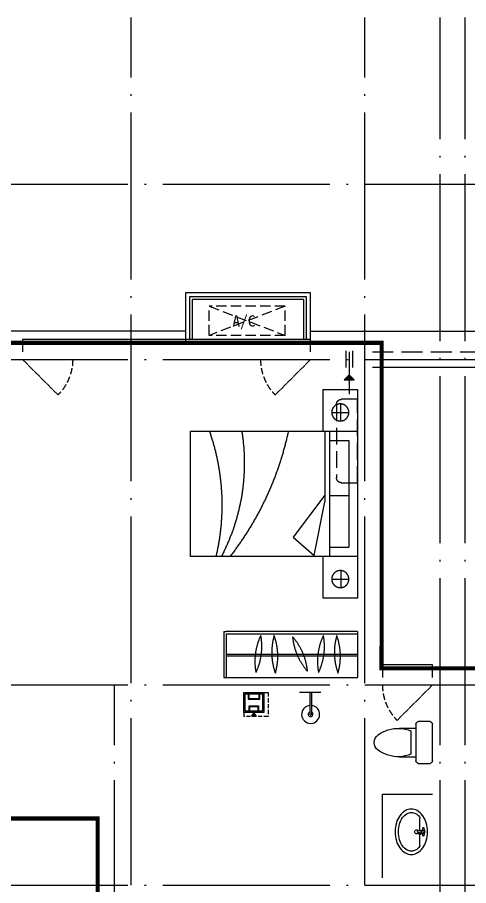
# Model space of a CAD drawing. Extents: x 23000734 to 24262965, y -11528137 to -9789882.
# Drawn here: x 24225852 to 24231257, y -9943845 to -9933440 of the extents above; entities that cross this region are included whole.
import ezdxf

# ---------------------------------------------------------------- set-up
doc = ezdxf.new("R2010")
doc.units = 0
doc.header["$LTSCALE"] = 1000
for name, pattern in [('DASH', [0.35, 0.25, -0.1]), ('DASHDOTX2', [50.8, 25.4, -12.7, 0, -12.7]), ('DOTE', [2.4200000000000004, 2, -0.2, 0.02, -0.2])]:
    doc.linetypes.add(name, pattern=pattern)
for name, color, linetype in [('0-0全面积', 3, 'Continuous'), ('0-厨卫洁具', 95, 'Continuous'), ('0-开启示意', 154, 'Continuous'), ('0-栏杆', 141, 'Continuous'), ('0-看线', 173, 'Continuous'), ('A-SURFACE', 6, 'Continuous'), ('A-活动家具', 8, 'Continuous'), ('B-家具', 167, 'DASHDOTX2'), ('BALCONY', 6, 'Continuous'), ('DOTE', 249, 'DOTE'), ('KT', 8, 'Continuous'), ('空调', 6, 'Continuous')]:
    doc.layers.add(name, color=color, linetype=linetype)
doc.styles.add('黑体', font='SIMHEI_0.TTF', dxfattribs={"width": 0.8})

# ---------------------------------------------------------------- blocks, each defined once
blk = doc.blocks.new('A$C6723108C')
at = {"layer": 'KT', "linetype": 'DASH', "ltscale": 0.5}
for p, q in [((-174.9999999965075, 454.9999999441206), (-174.9999999965075, -454.9999999441206)), ((174.9999999965075, 454.9999999441206), (-174.9999999965075, 454.9999999441206)), ((174.9999999965075, 454.9999999441206), (174.999999996624, -454.9999999441206)), ((174.999999996624, -454.9999999441206), (-174.9999999965075, -454.9999999441206))]:
    blk.add_line(p, q, dxfattribs=at)
for points in [[(-174.9999999965075, 454.9999999441206), (174.999999996624, -454.9999999441206)], [(-174.9999999965075, -454.9999999441206), (174.9999999965075, 454.9999999441206)]]:
    blk.add_lwpolyline(points, dxfattribs=at)
at = {"layer": 'KT', "style": '黑体'}
blk.add_text('A/C', height=135.1898734177215, rotation=90, dxfattribs=at).set_placement((69.32990476267878, -176.0486314147711))
blk = doc.blocks.new('A$C07027C3E')
at = {"layer": '0-看线'}
for points in [[(10103.88458336517, 4959.766610726714), (10103.88458336517, 5109.766610726714), (6653.884553641081, 5109.766610726714), (6653.884553641081, 4959.766610726714)], [(11563.88458336517, 1059.766610726714), (11563.88458336517, 1209.766610726714), (10963.88458336517, 1209.766610726714), (10963.88458336517, 1059.766610726714)]]:
    blk.add_lwpolyline(points, dxfattribs=at)
blk = doc.blocks.new('KC')
at = {"layer": '0-开启示意', "linetype": 'DASH', "ltscale": 0.3, "const_width": 10}
blk.add_lwpolyline([(245355.2100543217, 107837.9834782778), (244930.9459856096, 107413.7194095703)], dxfattribs=at)
at = {"layer": '0-开启示意', "linetype": 'DASH', "ltscale": 0.3}
blk.add_lwpolyline([(245355.21005432, 107837.9834782821), (244930.9459856096, 107413.7194095703)], dxfattribs=at)
blk.add_arc((245355.2100543217, 107837.9834782821), 600, 179.9999999999959, 224.9999999996552, dxfattribs=at)
blk = doc.blocks.new('A$C007E41BD')
at = {"layer": '0-开启示意', "xscale": -1}
blk.add_blockref('KC', (251065.1144588962, -102747.5008183569), dxfattribs=at)
at = {"layer": '0-开启示意'}
blk.add_blockref('KC', (-236195.3056697622, -102747.5008183569), dxfattribs=at)
at = {"layer": '0-开启示意', "extrusion": (0, 0, -1), "xscale": -1, "zscale": -1}
blk.add_blockref('KC', (234735.3056300357, -106647.5008183569), dxfattribs=at)
blk = doc.blocks.new('$plan$00002565')
at = {"layer": 'B-家具'}
for p, q in [((-749.7800000002608, 0), (-749.7800000002608, -2000.020000000019)), ((749.7799999993294, -2000.020000000019), (749.7799999993294, 0)), ((-1022.510000000708, -305.0996344015002), (-1022.510000000242, -102.1752148026135)), ((639.2933584842831, -103.8824886363), (-639.2933584852144, -103.8824886363)), ((-639.2933584852144, -332.6028061751276), (-639.2933584852144, -103.8824886363)), ((-22.50000000046566, -332.6028061751276), (-22.50000000046566, -103.8824886363)), ((639.2933584842831, -332.6028061751276), (639.2933584842831, -103.8824886363)), ((974.8873380720615, -305.0996344015002), (974.8873380720615, -102.1752148026135)), ((-920.2821034728549, -199.1122494917363), (-1124.737896527629, -199.1122494917363)), ((872.6594415442087, -199.1122494917363), (1077.115234598983, -199.1122494917363)), ((749.7799999993294, -332.6028061751276), (-749.7800000002608, -332.6028061751276)), ((-740.110585059505, -515.6892195434775), (-97.98091591894627, -387.9608326007146)), ((-17.86347532970831, -387.9608326007146), (-520.5825585280545, -770.0127178844996)), ((749.7799999993294, -387.9608326007146), (-97.98091591894627, -387.9608326007146)), ((-520.5825585280545, -770.0127178844996), (-740.110585059505, -515.6892195434775))]:
    blk.add_line(p, q, dxfattribs=at)
blk.add_lwpolyline([(1250.239999999758, 0), (-1250.240000000689, 0), (-1250.240000000689, -409.0949999999721), (-749.7800000002608, -409.0949999999721), (-749.7800000002608, -2000.020000000019), (749.7799999993294, -2000.020000000019), (749.7799999993294, -409.0949999999721), (1250.239999999758, -409.0949999999721)], close=True, dxfattribs=at)
for centre in [(-1022.510000000242, -204.5475000001024), (974.8873380720615, -204.5475000001024)]:
    blk.add_circle(centre, 102.372285197104, dxfattribs=at)
for centre, radius, start, end in [((1524.135967226699, -4452.055809183512), 3706.849978744234, 102.0578183012462, 127.8383795176825), ((367.8671245882288, -3766.739721773658), 2412.355827245851, 80.89087533273424, 117.5797607573684), ((-135.4948673322797, -4317.209777407115), 2694.262726801042, 70.81752471723271, 103.1624421197399)]:
    blk.add_arc(centre, radius, start, end, dxfattribs=at)
blk = doc.blocks.new('A$C59522257')
at = {"layer": 'B-家具'}
for p, q in [((-662.4929779581726, 30.01015955209732), (-632.4929779581726, 30.01015955209732)), ((-662.4929779581726, 30.01015955209732), (-662.4929779581726, -519.9898404479027)), ((937.5070220381021, 29.98549531772733), (-632.4929779581726, 30.00953311100602)), ((937.5070220381021, -0.01450703106820583), (-632.4929779581726, 0.00978722982108593)), ((-632.4929779581726, 0.00978722982108593), (-632.4929779581726, -519.9898404479027)), ((937.5070220381021, 29.98549531772733), (937.5070220381021, -519.9849076010287)), ((-632.4929779581726, -239.671682132408), (937.5070220381021, -239.7087596636266)), ((-632.4929779581726, -259.671682132408), (937.5070220381021, -259.7087596636266)), ((-662.4929779581726, -519.9898404479027), (937.5070220381021, -519.9849076010287))]:
    blk.add_line(p, q, dxfattribs=at)
for centre, radius, start, end in [((430.900765709579, -327.6897037141025), 721.1249997186434, 154.3888247396933, 190.7499323819012), ((-927.8421298936009, -150.4813391696662), 721.1249996643178, 334.3888247396933, 10.74993238190121), ((632.7652261815965, -221.9863553959876), 721.1249997186434, 163.6588415747176, 200.0199492971666), ((-736.7787199430168, -265.9686295483261), 721.1249996643178, 343.6588415747176, 20.01994929716657), ((879.5859843306243, 32.07029983215034), 721.1249997186434, 185.1417538412712, 221.5028615040995), ((-378.7040513008833, -510.4158723726869), 721.1249996643178, 5.141753841271216, 41.5028615040995), ((1180.900765709579, -327.6897037141025), 721.1249997186434, 154.3888247396933, 190.7499323819012), ((-177.8421298936009, -150.4813391696662), 721.1249996643178, 334.3888247396933, 10.74993238190121), ((1382.765226181597, -221.9863553959876), 721.1249997186434, 163.6588415747176, 200.0199492971666), ((13.22128005698323, -265.9686295483261), 721.1249996643178, 343.6588415747176, 20.01994929716657)]:
    blk.add_arc(centre, radius, start, end, dxfattribs=at)
blk = doc.blocks.new('A$C137C6FDA')
at = {"extrusion": (0, 0, -1), "xscale": -1, "zscale": -1}
blk.add_blockref('A$C59522257', (-10836.46111806855, 1612.115025274456), dxfattribs=at)
at = {"layer": 'A-活动家具', "extrusion": (0, 0, -1), "zscale": -1, "rotation": 90}
blk.add_blockref('$plan$00002565', (-11773.96814010292, 3292.87011767365, 2.070700529277394e-09), dxfattribs=at)
blk = doc.blocks.new('$lvtry$00000195')
for p, q in [((-165.1691287513386, -91.37854712315675, 1e-08), (-34.4353398813837, -91.37854712315675, 1e-08)), ((-16.69233925083245, -58.32463463447129, 1e-08), (-16.69233925083245, -48.48868729950118, 1e-08)), ((-16.18431593904097, -91.37854712315675, 1e-08), (-10.95620963069086, -91.37854712315675, 1e-08)), ((10.95620963066176, -91.37854712315675, 1e-08), (165.1691287513095, -91.37854712315675, 1e-08)), ((16.69233925080334, -58.32463463447129, 1e-08), (16.69233925080334, -48.48868729950118, 1e-08))]:
    blk.add_line(p, q)
at = {"elevation": 1e-08}
blk.add_lwpolyline([(272.6389252643421, -194.7421039027431, -0.132138150954981), (253.5803445235215, -265.5990382141645, -0.1066614028990579), (192.7848328698165, -332.445566147846, -0.08333936943727896), (107.9217588281172, -373.8538565539529, -0.07203938757544345), (1.455191522836685e-11, -389.4842077955145, -0.0720393875754408), (-107.9217588281172, -373.8538565539529, -0.08333936943727983), (-192.7848328698165, -332.445566147846, -0.1066614028990598), (-253.5803445235215, -265.5990382141936, -0.1321381509549841), (-272.6389252643421, -194.7421039027722, -0.1321381509549794), (-253.5803445235215, -123.8851695913509, -0.1066614028990545), (-192.7848328698165, -57.03864165766936, -0.08333936943728208), (-107.9217588281172, -15.63035125156239, -0.07203938757544434), (-1.455191522836685e-11, -1.000080374069512e-08, -0.07203938757544699), (107.9217588281172, -15.63035125156239, -0.08333936943728112), (192.7848328698165, -57.03864165766936, -0.1066614028990595), (253.5803445235215, -123.8851695913218, -0.1321381509549796)], format="xyb", close=True, dxfattribs=at)
blk.add_circle((-1.455191522836685e-11, -58.32463463447129, 1e-08), 16.69233925081608)
for centre, radius, start, end in [((-68.28579318300763, -231.3372843145517, 1e-08), 174.1962364631342, 128.9256896159892, 149.890599619103), ((-165.1691287513386, -111.3785471231567, 1e-08), 20, 90, 128.9256896159892), ((-40.18135723996966, -49.11782040451726, 1e-08), 10.06450358181337, 106.6095606707905, 258.1648168314234), ((-64.2878101370734, 218.365462689846, 1e-08), 258.7112282179222, 274.7069152505645, 282.3731635936319), ((-74.62124779871374, -228.4838567184815, 1e-08), 172.5795059260873, 71.36004855192897, 79.18732016849276), ((-28.90521497542795, -95.1004368024187, 1e-08), 6.774339234079719, 155.3439801166094, 308.3224154564381), ((-170.98009125526, 3.459482839924021, 1e-08), 166.2489730946692, 324.8410728659958, 338.133718030356), ((-170.98009125526, 3.459482839924021, 1e-08), 169.652629299969, 324.8410728659958, 331.3523341770557), ((-28.90521497542795, -95.1004368024187, 1e-08), 3.370683028779979, 155.3439801166094, 308.3224154564381), ((100.4320496943401, -209.8662862420206, 1e-08), 169.6526292999691, 132.31406139628, 138.8253227073732), ((100.4320496943401, -209.8662862420206, 1e-08), 166.2489730946693, 125.5326775435753, 138.8253227073732), ((-12.26054571814893, -73.92359849565037, 1e-08), 10.59940537502004, 201.8923753688605, 261.7740202046142), ((-1.455191522836685e-11, -48.48868729950118, 1e-08), 16.69233925081608, 0, 180), ((-381.0866100194544, -130.7378858690827, 1e-08), 372.2172360846195, 2.398242787222265, 6.762688832824211), ((64.28781013704429, 218.365462689846, 1e-08), 258.7112282179222, 257.626836406368, 265.2930847494355), ((381.0866100194253, -130.7378858690536, 1e-08), 372.2172360846195, 170.1008309111423, 177.6017572127778), ((74.62124779877195, -228.4838567184815, 1e-08), 172.5795059260873, 100.8126798315072, 110.4190736218762), ((40.18135723994055, -49.11782040451726, 1e-08), 10.06450358181337, 281.8351831685765, 73.39043932920947), ((165.1691287513095, -111.3785471231567, 1e-08), 20, 51.07431038401079, 90), ((165.1691287513095, -111.3785471231567, 1e-08), 20, 51.07431038401079, 90), ((68.28579318303673, -231.3372843145517, 1e-08), 174.1962364631293, 30.10940038089703, 51.07431038401079), ((-131.3919270463666, -194.7421039027577, 1e-08), 101.2469982179396, 149.890599619103, 180), ((-131.3919270463957, -194.7421039027577, 1e-08), 101.2469982179332, 180, 210.109400380897), ((-1.455191522836685e-11, -130.7294490907698, 1e-08), 25.04147884924896, 112.5160031671943, 67.4839968328057), ((-1.455191522836685e-11, -111.4875916614437, 1e-08), 9.902517937004529, 201.7836930228204, 338.2163069771796), ((131.3919270464248, -194.7421039027577, 1e-08), 101.2469982179356, 0, 30.10940038089703), ((131.3919270464248, -194.7421039027577, 1e-08), 101.2469982179359, 329.890599619103, 0), ((-68.28579318300763, -158.1469234909637, 1e-08), 174.1962364631246, 210.109400380897, 234.462320201174), ((-27.00015719282965, -100.3470373840428, 1e-08), 245.2267269097811, 234.462320201174, 253.5182607968169), ((27.00015719280054, -100.3470373840428, 1e-08), 245.2267269097772, 286.4817392031831, 305.537679798826), ((68.28579318303673, -158.1469234909637, 1e-08), 174.1962364631294, 305.537679798826, 329.890599619103), ((-1.455191522836685e-11, -9.089240187011455, 1e-08), 340.394967608484, 253.5182607968169, 270), ((-1.455191522836685e-11, -9.08924018704056, 1e-08), 340.3949676084785, 270, 286.4817392031831)]:
    blk.add_arc(centre, radius, start, end)
blk = doc.blocks.new('_E39XBF')
at = {"layer": '0-厨卫洁具', "linetype": 'Continuous'}
for p, q in [((-169.7498989044689, 200), (-169.7498989044689, 395.1982693806349)), ((169.7498989045853, 395.1982694187027), (169.7498989045853, 200)), ((-139.7498989044689, 260.397798631544), (139.7498989045853, 260.3977986315149)), ((-250, 30), (-250, 170)), ((-220, 200), (-169.7498989044689, 200)), ((-169.7498989044689, 200), (169.7498989045853, 200)), ((169.7498989045853, 200), (220, 200)), ((250, 170), (250, 30)), ((220, 0), (-220, 0))]:
    blk.add_line(p, q, dxfattribs=at)
for centre, radius, start, end in [((227.3882324694423, 412.8433152033249), 397.5299272150959, 143.3618551252769, 182.5440070072476), ((0, 589.5585712347529), 109.7823411183032, 33.45085782603041, 146.5491421739696), ((-227.3882324694423, 412.8433152033831), 397.5299272150663, 357.4559929977501, 36.63814487472313), ((227.3882324694423, 412.8433152033249), 397.5299272150969, 182.5440070072476, 202.549524671533), ((-227.3882324694423, 412.8433152033831), 397.5299272151125, 337.450475328467, 357.4559929977501), ((-220, 170), 30, 90, 180), ((220, 170), 30, 0, 90), ((-220, 30), 30, 180, 270), ((220, 30), 30, 270, 0)]:
    blk.add_arc(centre, radius, start, end, dxfattribs=at)
blk = doc.blocks.new('A$C06A70365')
at = {"layer": '0-厨卫洁具'}
h = blk.add_hatch(color=256, dxfattribs=at)
h.paths.add_polyline_path([(-114.5, 159), (-114.5, -81), (125.5, -81), (125.5, 159)])
edge = h.paths.add_edge_path(flags=16)
edge.add_arc((-91.5, 136), 8, 90, 180, ccw=False)
edge.add_line((-91.5, 144), (102.5, 144))
edge.add_arc((102.5, 136), 8, 0, 90, ccw=False)
edge.add_line((110.5, 136), (110.5, -58))
edge.add_arc((102.5, -58), 8, -90, 0, ccw=False)
edge.add_line((102.5, -66), (-91.5, -66))
edge.add_arc((-91.5, -58), 8, 180, 270, ccw=False)
edge.add_line((-99.5, -58), (-99.5, 136))
for points in [[(53.5, -23), (110.5, -23), (110.5, -31), (45.5, -31), (45.5, 109), (110.5, 109), (110.5, 101), (53.5, 101)], [(-152.8999999985099, 67.79999999888241), (-152.8999999985099, 10.19999999925494), (-114.5, 39)], [(-42.5, -8), (-42.5, 86), (-99.5, 86), (-99.5, 94), (-34.5, 94), (-34.5, -16), (-99.5, -16), (-99.5, -8)]]:
    blk.add_hatch(color=256, dxfattribs=at).paths.add_polyline_path(points)
at = {"layer": '0-厨卫洁具', "linetype": 'DASH', "ltscale": 0.2}
blk.add_lwpolyline([(125.5, -131), (-164.5, -131), (-164.5, 159)], dxfattribs=at)
at = {"layer": '0-厨卫洁具'}
for points in [[(-114.5, 159), (-164.5, 159)], [(110.5, 109), (45.5, 109), (45.5, -31), (110.5, -31)], [(-99.5, 94), (-34.5, 94), (-34.5, -16), (-99.5, -16)], [(-99.5, 86), (-42.5, 86), (-42.5, -8), (-99.5, -8)], [(110.5, 101), (53.5, 101), (53.5, -23), (110.5, -23)], [(125.5, -81), (125.5, -131)]]:
    blk.add_lwpolyline(points, dxfattribs=at)
for points in [[(125.5, 159), (125.5, -81), (-114.5, -81), (-114.5, 159)], [(-152.8999999985099, 67.79999999888241), (-152.8999999985099, 10.19999999925494), (-114.5, 39)]]:
    blk.add_lwpolyline(points, close=True, dxfattribs=at)
blk.add_lwpolyline([(110.5, 136), (110.5, -58, -0.414213562373095), (102.5, -66), (-91.5, -66, -0.414213562373095), (-99.5, -58), (-99.5, 136, -0.414213562373095), (-91.5, 144), (102.5, 144, -0.414213562373095)], format="xyb", close=True, dxfattribs=at)
blk = doc.blocks.new('A$C5ADB5540')
at = {"layer": '0-厨卫洁具'}
blk.add_line((10201.55696873739, -1555.128977010027), (10181.55696873739, -1555.12897692807), dxfattribs=at)
for points in [[(10315.14204578102, -1555.128977490589), (10058.70300807059, -1555.12897640653)], [(10181.55696873739, -1555.12897692807), (10181.55696762353, -1818.406278463081)], [(10201.55696873739, -1555.128977010027), (10201.55696762353, -1818.406278545037)], [(11051.55696763843, -3775.128977306187), (11051.55696763843, -2775.128977306187), (11651.55696763843, -2775.128977306187)]]:
    blk.add_lwpolyline(points, dxfattribs=at)
for centre, radius, start, end in [((10191.55696762726, -1817.614552242681), 108.1369439929635, 95.30602702533905, 84.69397254960334), ((10191.55696762726, -1817.614552242681), 28.32655449442026, 110.6724886847759, 69.32751107784804), ((10191.55696763843, -1815.30347567983), 10.47030970714016, 197.2380855756049, 342.7619134824667)]:
    blk.add_arc(centre, radius, start, end, dxfattribs=at)
at = {"extrusion": (0, 0, -1), "xscale": -1, "zscale": -1, "rotation": 270}
blk.add_blockref('A$C06A70365', (-9550.55697396025, -1680.62896806933), dxfattribs=at)
at = {"layer": '0-厨卫洁具', "extrusion": (0, 0, -1), "zscale": -1, "rotation": 270}
blk.add_blockref('_E39XBF', (-11651.55696763843, -2155.128977306187), dxfattribs=at)
at = {"layer": '0-厨卫洁具', "xscale": -1, "rotation": 270}
blk.add_blockref('$lvtry$00000195', (11592.28641672805, -3225.128977298737, -1e-08), dxfattribs=at)
blk = doc.blocks.new('A$C0B5919E6')
at = {"layer": '空调', "linetype": 'DASH', "ltscale": 0.8}
blk.add_lwpolyline([(249.9994896482676, 0.001130153046688065), (59.99948964826763, 0.001130153046688065, -0.414213562373095), (-0.0005103517323732376, 60.00113015304669), (-0.0005103517323732376, 940.0011301530467, -0.414213562373095), (59.99948964826763, 1000.001130153047), (249.9994896482676, 1000.001130153047)], format="xyb", close=True, dxfattribs=at)
blk = doc.blocks.new('rfwetery')
at = {"layer": 'BALCONY'}
for points in [[(11892286.50001817, 65605.17812204023), (11892346.50001139, 65605.17812376912), (11892346.50001463, 65545.1781290319)], [(11892406.50000461, 65605.17812186934), (11892346.50001139, 65605.17812376912), (11892346.50000797, 65545.1781290319)]]:
    blk.add_hatch(color=256, dxfattribs=at).paths.add_polyline_path(points)
h = blk.add_hatch(color=256, dxfattribs=at)
h.paths.add_polyline_path([(11892406.50000461, 65605.17812186934), (11892346.50001139, 65605.17812376923), (11892346.50000797, 65545.17812903179)])
h.paths.add_polyline_path([(11892346.50001139, 65605.17812376912), (11892346.50000797, 65545.1781290319), (11892406.50000461, 65605.17812186934)])
blk.add_line((11892346.49999243, 65272.27744436939), (11892346.50002119, 65777.37640284188), dxfattribs=at)
at = {"layer": 'BALCONY', "linetype": 'DASH'}
for p, q in [((11892306.49999366, 65259.51920022164), (11892306.5, 65459.51920022164)), ((11892386.49999366, 65259.51919768855), (11892386.5, 65459.51919768855))]:
    blk.add_line(p, q, dxfattribs=at)
at = {"layer": 'BALCONY'}
blk.add_lwpolyline([(11892286.50000461, 65605.17812566913), (11892346.50000271, 65545.17812376923), (11892406.50000461, 65605.17812186934)], close=True, dxfattribs=at)

msp = doc.modelspace()

# ---------------------------------------------------------------- linework, layer by layer
for points in [[(24229364.72500846, -9937349.56526094), (24229364.72500846, -9936739.565260943), (24227864.7250084, -9936739.565260917), (24227864.72500861, -9937349.56526094)], [(24227864.72500855, -9937199.565265361), (24220704.72575529, -9937199.565265626)], [(24229364.72500608, -9937199.5652351), (24232764.72500876, -9937199.5652351)], [(24230104.72500861, -9937629.565260416), (24232024.72501335, -9937629.565260416)]]:
    msp.add_lwpolyline(points)
at = {"linetype": 'DASH'}
msp.add_lwpolyline([(24230104.72500861, -9937449.565260416), (24232024.72501335, -9937449.565260416)], dxfattribs=at)
at = {"layer": '0-0全面积', "linetype": 'DASH', "lineweight": 30, "const_width": 50}
for points in [[(24235314.72501194, -9948239.565288134), (24235314.72501194, -9948239.565288134), (24251014.72501096, -9948239.565288134), (24251014.7250047, -9948239.565260846), (24255314.72501196, -9948239.565264516), (24255314.72501196, -9937339.565261502), (24244514.72499232, -9937339.565154884), (24244514.72501305, -9935239.565254338), (24239314.72501196, -9935239.56526815), (24239314.72501196, -9937339.565256752), (24231914.7252105, -9937339.565260472), (24231914.71817137, -9941239.565243056), (24230214.68912333, -9941239.565243056), (24230214.72552887, -9937339.565269886), (24220814.7245046, -9937339.565269886), (24220814.7245046, -9935239.565290459), (24217714.72500139, -9935239.565259855), (24217714.72500138, -9938739.565267172), (24216014.72501428, -9938739.565267816), (24216014.72500812, -9937339.565256642), (24208214.72513809, -9937339.56526047), (24208214.72501314, -9941239.565243056), (24206814.72500861, -9941239.565243056)], [(24203414.7250448, -9948239.565288134), (24211614.72500879, -9948239.565288134), (24211614.72499914, -9943039.56526604), (24217714.7245046, -9943039.56526604), (24217714.7245046, -9943739.565245535), (24220814.7245046, -9943739.565245535), (24220814.7245046, -9943039.565269887), (24226814.72451276, -9943039.565269887), (24226814.72501934, -9948239.565288134), (24235314.72501194, -9948239.565288134)]]:
    msp.add_lwpolyline(points, dxfattribs=at)
at = {"layer": '0-栏杆'}
for points in [[(24229314.72500846, -9937299.56526094), (24229314.72500846, -9936789.565260941), (24227914.72500841, -9936789.565260917), (24227914.72500859, -9937299.56526094)], [(24229284.72500846, -9937299.56526094), (24229284.72500846, -9936819.565260941), (24227944.72500842, -9936819.565260917), (24227944.72500859, -9937299.56526094)]]:
    msp.add_lwpolyline(points, dxfattribs=at)
at = {"layer": 'A-SURFACE', "linetype": 'DASH', "lineweight": 30}
for points in [[(24235314.72501194, -9948239.565288134), (24235314.72501196, -9947539.565259308), (24251014.72501098, -9947539.565259308), (24251014.7250047, -9948239.565260846), (24255314.72501196, -9948239.565264516), (24255314.72501196, -9937339.565261502), (24244514.72499232, -9937339.565154884), (24244514.72501305, -9935239.565254338), (24239314.72501196, -9935239.56526815), (24239314.72501196, -9937339.565256752), (24231914.7252105, -9937339.565260472), (24231914.71817137, -9941239.565243056), (24230214.68912333, -9941239.565243056), (24230214.72552887, -9937339.565269886), (24220814.7245046, -9937339.565269886), (24220814.7245046, -9935239.565290459), (24217714.72500139, -9935239.565259855), (24217714.72500138, -9938739.565267172), (24216014.72501428, -9938739.565267816), (24216014.72500812, -9937339.565256642), (24208214.72513809, -9937339.56526047), (24208214.72501314, -9941239.565243056), (24206814.72500861, -9941239.565243056)], [(24203414.7250448, -9948239.565288134), (24211614.72500879, -9948239.565288134), (24211614.72499914, -9943039.56526604), (24217714.7245046, -9943039.56526604), (24217714.7245046, -9943739.565245535), (24220814.7245046, -9943739.565245535), (24220814.7245046, -9943039.565269887), (24226814.72451276, -9943039.565269887), (24226814.72501934, -9948239.565288134), (24235314.72501194, -9948239.565288134)]]:
    msp.add_lwpolyline(points, dxfattribs=at)
at = {"layer": 'DOTE'}
for p, q in [((24227214.72500861, -9943839.56526094), (24227214.72500861, -9933439.56526094)), ((24230014.72500861, -9943839.56526094), (24230014.72500861, -9933439.56526094)), ((24230914.72500861, -9951839.56526094), (24230914.72500861, -9933439.56526094)), ((24231214.72500861, -9951839.56526094), (24231214.72500861, -9933439.56526094)), ((24181614.72500861, -9935439.56526094), (24257114.72500861, -9935439.56526094)), ((24181614.72500861, -9937539.56526094), (24257114.72500861, -9937539.56526094)), ((24181614.72500861, -9941439.56526094), (24257114.72500861, -9941439.56526094)), ((24227014.72500861, -9951839.56526094), (24227014.72500861, -9941439.56526094)), ((24181614.72500861, -9943839.56526094), (24257114.72500861, -9943839.56526094))]:
    msp.add_line(p, q, dxfattribs=at)

# ---------------------------------------------------------------- block references
for name, p in [('A$C07027C3E', (24219260.84042524, -9942409.332062112)), ('A$C007E41BD', (24220204.82012136, -9942630.047920864)), ('A$C5ADB5540', (24219173.16804267, -9939974.436290551)), ('A$C137C6FDA', (24218150.75686722, -9942441.69143771))]:
    msp.add_blockref(name, p)
at = {"rotation": 270}
msp.add_blockref('A$C6723108C', (24228604.04047165, -9937075.927749118), dxfattribs=at)
at = {"layer": 'BALCONY', "extrusion": (0, 0, -1), "xscale": -1, "zscale": -1, "rotation": 179.9964855926331}
msp.add_blockref('rfwetery', (-36122167.18862274, -9871447.835409984), dxfattribs=at)
at = {"layer": '空调', "linetype": 'DASH', "ltscale": 0.8, "xscale": -1, "rotation": 180.0035144073669}
msp.add_blockref('A$C0B5919E6', (24229674.70365649, -9938016.823651766), dxfattribs=at)

doc.saveas('drawing.dxf')
